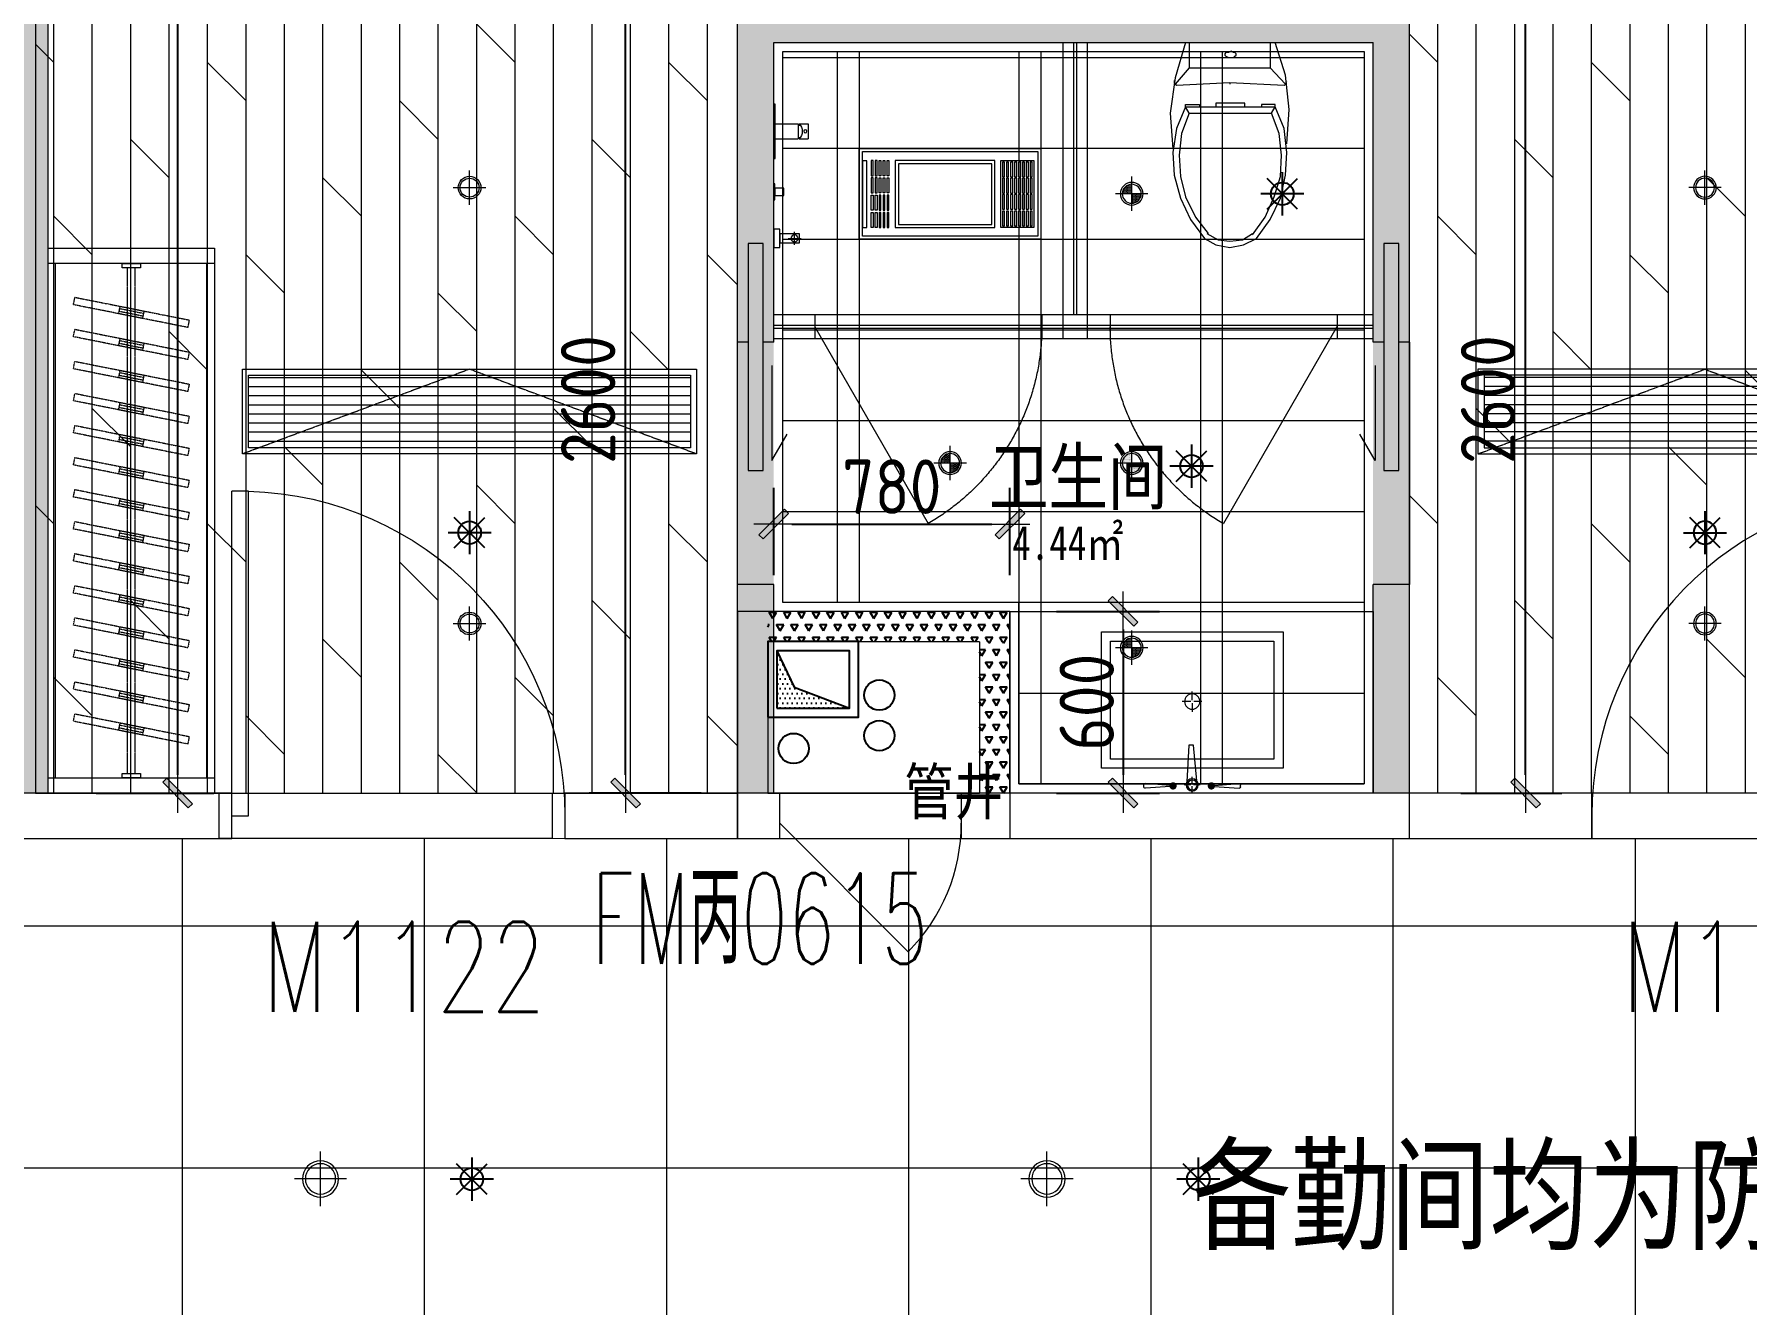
# Model space of a CAD drawing. Header units: millimetres. Extents: x 33621 to 401573, y -91663 to 133135.
# Drawn here: x 247511 to 253169, y -50852 to -46653 of the extents above; entities that cross this region are included whole.
import ezdxf

# ---------------------------------------------------------------- set-up
doc = ezdxf.new("R2010")
doc.units = ezdxf.units.MM
doc.header["$LTSCALE"] = 10
for name, pattern in [('DASH', [0.35, 0.25, -0.1]), ('DOT', [0.2, 0.1, -0.1]), ('DOTE', [2.42, 2, -0.2, 0.02, -0.2]), ('HIDDEN', [0.375, 0.25, -0.125, 0, 0])]:
    doc.linetypes.add(name, pattern=pattern)
doc.layers.get('0').update_dxf_attribs({"color": 253})
doc.layers.get('Defpoints').update_dxf_attribs({"color": 250})
for name, color, linetype in [('DIM_LEAD', 253, 'Continuous'), ('EQUIP_喷头', 253, 'Continuous'), ('HATCH【填充】', 253, 'Continuous'), ('VPIPE-污水', 253, 'Continuous'), ('VPIPE-热给水', 253, 'Continuous'), ('VPIPE-给水', 253, 'Continuous'), ('WINDOW_TEXT', 253, 'Continuous'), ('填充', 253, 'Continuous'), ('洁具', 253, 'Continuous'), ('风道（排气道）', 253, 'Continuous')]:
    doc.layers.add(name, color=color, linetype=linetype)
for name, color, linetype, lineweight in [('DOOR【门】', 253, 'Continuous', 0), ('DS-4BS-FINISH【墙完成线】', 253, 'Continuous', 0), ('FC-FLOOR【地材分格】', 253, 'Continuous', 0), ('FF-Door【门】', 253, 'Continuous', 0), ('FF-FIXT【洁具】', 253, 'Continuous', 0), ('FF-FURN【成品家具】', 253, 'Continuous', 0), ('FF-FURN【成品家私】', 253, 'Continuous', 0), ('MK【门槛线】', 253, 'Continuous', 0), ('RC-FCU【空调设备】', 253, 'Continuous', 0), ('RC-LIGHT【天花灯具】', 253, 'Continuous', 0), ('RC-Modelling【天花造型】', 253, 'Continuous', 0), ('RC-STR【天花细线】', 253, 'Continuous', 0), ('RC-Text【天花文字】', 253, 'Continuous', 0), ('WALL', 253, 'Continuous', 0), ('Wall【墙体】', 253, 'Continuous', 0), ('Wall【新建墙】', 253, 'Continuous', 0), ('WINDOW', 253, 'Continuous', 0), ('新建墙体', 253, 'Continuous', 0)]:
    doc.layers.add(name, color=color, linetype=linetype, lineweight=lineweight)
doc.styles.add('_TCH_WINDOW', font='SIMPLEX', dxfattribs={"bigfont": 'GBCBIG'})
doc.styles.add('CCD_DIM', font='ARCHS.SHX')
doc.styles.add('SUN', font='romans.shx', dxfattribs={"width": 0.8, "bigfont": 'hzdx.shx'})
doc.styles.add('宋体', font='', dxfattribs={"width": 0.7})
doc.styles.add('文字', font='')
doc.styles.get('宋体').set_extended_font_data('SimSun')
doc.styles.get('文字').set_extended_font_data('SimSun')
doc.dimstyles.new('ZL_1：60', dxfattribs={"dimscale": 60, "dimtxt": 3, "dimasz": 1, "dimexe": 2, "dimexo": 2, "dimgap": 0.5, "dimtad": 1, "dimdec": 0, "dimrnd": 5, "dimdsep": 46, "dimtxsty": 'CCD_DIM', "dimblk": 'WS-cj', "dimblk1": 'WS-cj', "dimblk2": 'WS-cj', "dimcen": 0, "dimclrd": 44, "dimclre": 44, "dimclrt": 2, "dimadec": 0, "dimazin": 0, "dimtfac": 1, "dimtdec": 0, "dimtix": 1, "dimtofl": 0, "dimtmove": 2, "dimatfit": 3, "dimldrblk": 'hl_arrow2', "dimfxl": 6, "dimfxlon": 1, "dimarcsym": 0})
pattern_1 = [(60, (6829392.59, 347610.797), (-23.81249995, 41.24445983), [23.8125, -23.8125]), (120, (6829392.59, 347610.797), (-47.62499995, 3e-08), [23.8125, -23.8125]), (0, (6829380.686, 347631.42), (23.8125, 41.2444598), [23.8125, -23.8125])]
pattern_2 = [(90, (121337.73, -101356.96), (-127, 8e-15), []), (135, (121337.73, -101356.96), (-253.9998, -253.9998), [179.6051, -359.2102])]

# ---------------------------------------------------------------- blocks, each defined once
blk = doc.blocks.new('ZL_0317145799')
at = {"layer": 'RC-FCU【空调设备】'}
h = blk.add_hatch(dxfattribs=at)
h.set_pattern_fill('_USER', color=8, scale=30, pattern_type=0)
h.set_pattern_definition([(0, (-5926276.942, -1197962.362), (0, 30), [])])
h.paths.add_polyline_path([(730, -260), (730, -20), (-730, -20), (-730, -260)])
blk.add_lwpolyline([(-750, -280), (-750, 0), (750, 0), (750, -280)], close=True, dxfattribs=at)
at = {"layer": 'RC-FCU【空调设备】', "color": 8, "linetype": 'DASH'}
blk.add_lwpolyline([(-750, 0), (0, -280), (750, 0)], dxfattribs=at)
at = {"layer": 'RC-FCU【空调设备】', "color": 8}
blk.add_lwpolyline([(-730, -260), (-730, -20), (730, -20), (730, -260)], close=True, dxfattribs=at)
blk = doc.blocks.new('圆形筒灯')
at = {"color": 251, "linetype": 'DOTE', "ltscale": 43.504693}
blk.add_line((0, 90.6), (0, -90.6), dxfattribs=at)
at = {"color": 251, "linetype": 'DOTE', "ltscale": 41.297046}
blk.add_line((86, 0), (-86, 0), dxfattribs=at)
blk.add_ellipse((0, 0), major_axis=(-42.4, 42.4), ratio=1, start_param=2.355868237233172, end_param=8.639053544412757)
at = {"color": 251}
blk.add_ellipse((0, 0), major_axis=(35.4, 35.4), ratio=1, start_param=5.49871431692557, end_param=11.78189962410516, dxfattribs=at)
blk = doc.blocks.new('ZL_0603130899')
at = {"layer": 'RC-Modelling【天花造型】'}
blk.add_lwpolyline([(-163.7, -7150), (936.3, -7150), (936.3, -7000), (-163.7, -7000)], close=True, dxfattribs=at)
at = {"layer": 'RC-FCU【空调设备】', "xscale": -1, "rotation": 180}
blk.add_blockref('ZL_0317145799', (210, -5879.7), dxfattribs=at)
at = {"layer": 'RC-LIGHT【天花灯具】', "xscale": -0.625, "yscale": 0.625, "zscale": 0.625, "rotation": 180}
for p in [(210, -4999.7), (210, -6439.9)]:
    blk.add_blockref('圆形筒灯', p, dxfattribs=at)
blk = doc.blocks.new('ZL_0603131599')
at = {"layer": 'RC-Modelling【天花造型】'}
blk.add_lwpolyline([(-15.8, -6100), (-1115.7, -6100), (-1115.7, -5950), (-15.8, -5950)], close=True, dxfattribs=at)
at = {"layer": 'RC-FCU【空调设备】', "rotation": 180}
blk.add_blockref('ZL_0317145799', (-288.1, -4829.7), dxfattribs=at)
at = {"layer": 'RC-LIGHT【天花灯具】', "xscale": 0.625, "yscale": 0.625, "zscale": 0.625, "rotation": 180}
for p in [(-288.1, -3949.7), (-288.1, -5389.9)]:
    blk.add_blockref('圆形筒灯', p, dxfattribs=at)
blk = doc.blocks.new('$DorLib2D$00000001')
for p, q in [((0.45, 0.975), (0.5, 0.975)), ((0.45, 0), (0.45, 0.975)), ((0.5, 0), (0.5, 0.975)), ((0.5, 0), (0.45, 0))]:
    blk.add_line(p, q)
at = {"lineweight": 13}
blk.add_arc((0.475, 0), 0.975, 91.4693, 180, dxfattribs=at)
blk = doc.blocks.new('海龙0513102899', base_point=(-3246.3, 722.8))
for points in [[(-3521.3, 2472.8), (-3521.3, 2522.8), (-2971.3, 2522.8), (-2971.3, 2472.8)], [(-3521.3, 722.8), (-3521.3, 2522.8), (-2971.3, 2522.8), (-2971.3, 722.8)], [(-2971.3, 772.8), (-2971.3, 722.8), (-3521.3, 722.8), (-3521.3, 772.8)]]:
    blk.add_lwpolyline(points, close=True)
at = {"color": 8}
for points in [[(-3496.3, 772.8), (-3496.3, 2472.8)], [(-2996.3, 772.8), (-2996.3, 2472.8)]]:
    blk.add_lwpolyline(points, dxfattribs=at)
for points in [[(-3276.3, 2457.8), (-3276.3, 2472.8), (-3216.3, 2472.8), (-3216.3, 2457.8)], [(-3276.3, 2457.8), (-3276.3, 2472.8), (-3216.3, 2472.8), (-3216.3, 2457.8)], [(-3216.3, 787.8), (-3216.3, 772.8), (-3276.3, 772.8), (-3276.3, 787.8)]]:
    blk.add_lwpolyline(points, close=True, dxfattribs=at)
at = {"color": 8, "linetype": 'DASH', "ltscale": 0.006}
for points in [[(-3258.8, 787.8), (-3258.8, 2457.8)], [(-3233.8, 787.8), (-3233.8, 2457.8)]]:
    blk.add_lwpolyline(points, dxfattribs=at)
for points in [[(-3059.9, 2261.2), (-3437.5, 2336.3), (-3432.6, 2360.8), (-3055, 2285.7)], [(-3209.5, 2291), (-3288, 2306.6), (-3283.1, 2331.1), (-3204.6, 2315.5)], [(-3208, 2298.3), (-3286.5, 2313.9), (-3284.5, 2323.7), (-3206.1, 2308.1)], [(-3059.9, 2155.3), (-3437.5, 2230.4), (-3432.6, 2255), (-3055, 2179.8)], [(-3209.5, 2185.1), (-3288, 2200.7), (-3283.1, 2225.2), (-3204.6, 2209.6)], [(-3208, 2192.4), (-3286.5, 2208), (-3284.5, 2217.8), (-3206.1, 2202.2)], [(-3059.9, 2049.4), (-3437.5, 2124.5), (-3432.6, 2149.1), (-3055, 2074)], [(-3209.5, 2079.2), (-3288, 2094.8), (-3283.1, 2119.3), (-3204.6, 2103.7)], [(-3208, 2086.5), (-3286.5, 2102.2), (-3284.5, 2112), (-3206.1, 2096.4)], [(-3059.9, 1943.6), (-3437.5, 2018.7), (-3432.6, 2043.2), (-3055, 1968.1)], [(-3209.5, 1973.3), (-3288, 1988.9), (-3283.1, 2013.4), (-3204.6, 1997.8)], [(-3208, 1980.7), (-3286.5, 1996.3), (-3284.5, 2006.1), (-3206.1, 1990.5)], [(-3059.9, 1837.7), (-3437.5, 1912.8), (-3432.6, 1937.3), (-3055, 1862.2)], [(-3209.5, 1867.4), (-3288, 1883), (-3283.1, 1907.6), (-3204.6, 1891.9)], [(-3208, 1874.8), (-3286.5, 1890.4), (-3284.5, 1900.2), (-3206.1, 1884.6)], [(-3059.9, 1731.8), (-3437.5, 1806.9), (-3432.6, 1831.4), (-3055, 1756.3)], [(-3209.5, 1761.5), (-3288, 1777.2), (-3283.1, 1801.7), (-3204.6, 1786.1)], [(-3208, 1768.9), (-3286.5, 1784.5), (-3284.5, 1794.3), (-3206.1, 1778.7)], [(-3059.9, 1625.9), (-3437.5, 1701), (-3432.6, 1725.5), (-3055, 1650.4)], [(-3209.5, 1655.7), (-3288, 1671.3), (-3283.1, 1695.8), (-3204.6, 1680.2)], [(-3208, 1663), (-3286.5, 1678.6), (-3284.5, 1688.4), (-3206.1, 1672.8)], [(-3059.9, 1520), (-3437.5, 1595.1), (-3432.6, 1619.7), (-3055, 1544.5)], [(-3209.5, 1549.8), (-3288, 1565.4), (-3283.1, 1589.9), (-3204.6, 1574.3)], [(-3208, 1557.1), (-3286.5, 1572.7), (-3284.5, 1582.5), (-3206.1, 1566.9)], [(-3059.9, 1414.1), (-3437.5, 1489.3), (-3432.6, 1513.8), (-3055, 1438.7)], [(-3209.5, 1443.9), (-3288, 1459.5), (-3283.1, 1484), (-3204.6, 1468.4)], [(-3208, 1451.3), (-3286.5, 1466.9), (-3284.5, 1476.7), (-3206.1, 1461.1)], [(-3059.9, 1308.3), (-3437.5, 1383.4), (-3432.6, 1407.9), (-3055, 1332.8)], [(-3209.5, 1338), (-3288, 1353.6), (-3283.1, 1378.1), (-3204.6, 1362.5)], [(-3208, 1345.4), (-3286.5, 1361), (-3284.5, 1370.8), (-3206.1, 1355.2)], [(-3059.9, 1202.4), (-3437.5, 1277.5), (-3432.6, 1302), (-3055, 1226.9)], [(-3209.5, 1232.1), (-3288, 1247.7), (-3283.1, 1272.3), (-3204.6, 1256.7)], [(-3208, 1239.5), (-3286.5, 1255.1), (-3284.5, 1264.9), (-3206.1, 1249.3)], [(-3059.9, 1096.5), (-3437.5, 1171.6), (-3432.6, 1196.1), (-3055, 1121)], [(-3209.5, 1126.2), (-3288, 1141.9), (-3283.1, 1166.4), (-3204.6, 1150.8)], [(-3208, 1133.6), (-3286.5, 1149.2), (-3284.5, 1159), (-3206.1, 1143.4)], [(-3059.9, 990.6), (-3437.5, 1065.7), (-3432.6, 1090.2), (-3055, 1015.1)], [(-3209.5, 1020.4), (-3288, 1036), (-3283.1, 1060.5), (-3204.6, 1044.9)], [(-3208, 1027.7), (-3286.5, 1043.3), (-3284.5, 1053.1), (-3206.1, 1037.5)], [(-3059.9, 884.7), (-3437.5, 959.8), (-3432.6, 984.4), (-3055, 909.3)], [(-3209.5, 914.5), (-3288, 930.1), (-3283.1, 954.6), (-3204.6, 939)], [(-3208, 921.8), (-3286.5, 937.4), (-3284.5, 947.3), (-3206.1, 931.6)]]:
    blk.add_lwpolyline(points, close=True, dxfattribs=at)
blk = doc.blocks.new('WS-cj')
blk.add_hatch(color=2).paths.add_polyline_path([(0.588, 0.818), (-0.818, -0.588), (-0.588, -0.818), (0.818, 0.588)])
at = {"color": 2, "linetype": 'ByBlock', "lineweight": 0}
for p, q in [((-1.1, 0), (0, 0)), ((0, 0), (1.1, 0))]:
    blk.add_line(p, q, dxfattribs=at)
at = {"color": 2}
blk.add_lwpolyline([(0.588, 0.818), (-0.818, -0.588), (-0.588, -0.818), (0.818, 0.588)], close=True, dxfattribs=at)
blk = doc.blocks.new('*D388')
at = {"layer": 'Defpoints', "color": 0, "transparency": 16777216}
for p in [(247595.9, -43310.6), (247595.9, -49160.6), (247984.4, -49160.6)]:
    blk.add_point(p, dxfattribs=at)
at = {"layer": '新建墙体', "color": 44, "lineweight": -2, "transparency": 16777216}
for p, q in [((247715.9, -43310.6), (248104.4, -43310.6)), ((247984.4, -43370.6), (247984.4, -49100.6)), ((247715.9, -49160.6), (248104.4, -49160.6))]:
    blk.add_line(p, q, dxfattribs=at)
at = {"layer": '新建墙体', "color": 44, "lineweight": -2, "transparency": 16777216, "xscale": 60, "yscale": 60, "zscale": 60}
for p, rotation in [((247984.4, -43310.6), 90), ((247984.4, -49160.6), 270)]:
    blk.add_blockref('WS-cj', p, dxfattribs=dict(at, rotation=rotation))
at = {"layer": '新建墙体', "color": 2, "transparency": 16777216, "insert": (247864.4, -46235.6), "char_height": 180, "attachment_point": 5, "rotation": 90, "style": 'CCD_DIM'}
blk.add_mtext('5850', dxfattribs=at)
blk = doc.blocks.new('hl_arrow2')
at = {"color": 2}
blk.add_line((-0.221, 0), (-1, 0), dxfattribs=at)
blk.add_lwpolyline([(-0.221, 0), (-0.861, -0.689), (-0.654, -0.862), (0, 0), (-0.654, 0.862), (-0.861, 0.689)], close=True, dxfattribs=at)
blk = doc.blocks.new('*D412')
at = {"layer": 'Defpoints', "color": 0, "transparency": 16777216}
for p in [(249464.6, -46560.5), (249834.2, -46560.5), (249834.2, -49160.6)]:
    blk.add_point(p, dxfattribs=at)
at = {"layer": '新建墙体', "color": 44, "lineweight": -2, "transparency": 16777216}
for p, q in [((249714.2, -46560.5), (249344.6, -46560.5)), ((249464.6, -49100.6), (249464.6, -46620.5)), ((249714.2, -49160.6), (249344.6, -49160.6))]:
    blk.add_line(p, q, dxfattribs=at)
at = {"layer": '新建墙体', "color": 44, "lineweight": -2, "transparency": 16777216, "xscale": 60, "yscale": 60, "zscale": 60}
for p, rotation in [((249464.6, -46560.5), 90), ((249464.6, -49160.6), 270)]:
    blk.add_blockref('WS-cj', p, dxfattribs=dict(at, rotation=rotation))
at = {"layer": '新建墙体', "color": 2, "transparency": 16777216, "insert": (249340.9, -47860.5), "char_height": 180, "attachment_point": 5, "rotation": 90, "style": 'CCD_DIM'}
blk.add_mtext('2600', dxfattribs=at)
blk = doc.blocks.new('*D414')
at = {"layer": 'Defpoints', "color": 0, "transparency": 16777216}
for p in [(250734.2, -48272.1), (249954.2, -48560.6), (250734.2, -48560.6)]:
    blk.add_point(p, dxfattribs=at)
at = {"layer": '新建墙体', "color": 44, "lineweight": -2, "transparency": 16777216}
for p, q in [((249954.2, -48440.6), (249954.2, -48152.1)), ((250734.2, -48440.6), (250734.2, -48152.1)), ((250014.2, -48272.1), (250674.2, -48272.1))]:
    blk.add_line(p, q, dxfattribs=at)
at = {"layer": '新建墙体', "color": 44, "lineweight": -2, "transparency": 16777216, "xscale": 60, "yscale": 60, "zscale": 60, "rotation": 180}
blk.add_blockref('WS-cj', (249954.2, -48272.1), dxfattribs=at)
at = {"layer": '新建墙体', "color": 44, "lineweight": -2, "transparency": 16777216, "xscale": 60, "yscale": 60, "zscale": 60}
blk.add_blockref('WS-cj', (250734.2, -48272.1), dxfattribs=at)
at = {"layer": '新建墙体', "color": 2, "transparency": 16777216, "insert": (250344.2, -48148.4), "char_height": 180, "attachment_point": 5, "style": 'CCD_DIM'}
blk.add_mtext('780', dxfattribs=at)
blk = doc.blocks.new('*D415')
at = {"layer": 'Defpoints', "color": 0, "transparency": 16777216}
for p in [(250767.9, -48560.6), (250767.9, -49160.6), (251108.2, -49160.6)]:
    blk.add_point(p, dxfattribs=at)
at = {"layer": '新建墙体', "color": 44, "lineweight": -2, "transparency": 16777216}
for p, q in [((250887.9, -48560.6), (251228.2, -48560.6)), ((251108.2, -48620.6), (251108.2, -49100.6)), ((250887.9, -49160.6), (251228.2, -49160.6))]:
    blk.add_line(p, q, dxfattribs=at)
at = {"layer": '新建墙体', "color": 44, "lineweight": -2, "transparency": 16777216, "xscale": 60, "yscale": 60, "zscale": 60}
for p, rotation in [((251108.2, -48560.6), 90), ((251108.2, -49160.6), 270)]:
    blk.add_blockref('WS-cj', p, dxfattribs=dict(at, rotation=rotation))
at = {"layer": '新建墙体', "color": 2, "transparency": 16777216, "insert": (250988.2, -48860.6), "char_height": 180, "attachment_point": 5, "rotation": 90, "style": 'CCD_DIM'}
blk.add_mtext('600', dxfattribs=at)
blk = doc.blocks.new('*D416')
at = {"layer": 'Defpoints', "color": 0, "transparency": 16777216}
for p in [(252103.8, -46560.5), (252437.9, -46560.5), (252103.8, -49160.6)]:
    blk.add_point(p, dxfattribs=at)
at = {"layer": '新建墙体', "color": 44, "lineweight": -2, "transparency": 16777216}
for p, q in [((252223.8, -46560.5), (252557.9, -46560.5)), ((252437.9, -49100.6), (252437.9, -46620.5)), ((252223.8, -49160.6), (252557.9, -49160.6))]:
    blk.add_line(p, q, dxfattribs=at)
at = {"layer": '新建墙体', "color": 44, "lineweight": -2, "transparency": 16777216, "xscale": 60, "yscale": 60, "zscale": 60}
for p, rotation in [((252437.9, -46560.5), 90), ((252437.9, -49160.6), 270)]:
    blk.add_blockref('WS-cj', p, dxfattribs=dict(at, rotation=rotation))
at = {"layer": '新建墙体', "color": 2, "transparency": 16777216, "insert": (252314.2, -47860.5), "char_height": 180, "attachment_point": 5, "rotation": 90, "style": 'CCD_DIM'}
blk.add_mtext('2600', dxfattribs=at)
blk = doc.blocks.new('防雾筒灯')
at = {"ltscale": 30}
h = blk.add_hatch(dxfattribs=at)
h.set_pattern_fill('DOTS', color=251, scale=3)
h.set_pattern_definition([(0, (-62.322, -46.6336), (2.38125, 4.7625), [0, -4.7625])])
edge = h.paths.add_edge_path()
edge.add_ellipse((0, 0), major_axis=(35.4, 35.4), ratio=1, start_angle=315, end_angle=405)
edge.add_line((0, 50), (0, 0))
edge.add_line((0, 0), (50, 0))
edge = h.paths.add_edge_path()
edge.add_line((0, 0), (-50, 0))
edge.add_ellipse((0, 0), major_axis=(35.4, 35.4), ratio=1, start_angle=495, end_angle=225)
edge.add_line((0, -50), (0, 0))
at = {"color": 251, "linetype": 'DOTE', "ltscale": 43.504693}
blk.add_line((0, 90.6), (0, -90.6), dxfattribs=at)
at = {"color": 251, "linetype": 'DOTE', "ltscale": 41.297046}
blk.add_line((86, 0), (-86, 0), dxfattribs=at)
blk.add_ellipse((0, 0), major_axis=(-42.4, 42.4), ratio=1, start_param=2.355868237233172, end_param=8.639053544412757)
at = {"color": 251}
blk.add_ellipse((0, 0), major_axis=(35.4, 35.4), ratio=1, start_param=5.49871431692557, end_param=11.78189962410516, dxfattribs=at)
blk = doc.blocks.new('ERTERT')
at = {"color": 8}
for points in [[(15709.6, 8061.8), (15930.2, 8061.8), (15930.2, 8046.6), (15709.6, 8046.6)], [(15709.5, 8032.6), (15759.4, 8032.6), (15759.4, 8026.5), (15709.5, 8026.5)], [(15709.5, 8019.5), (15759.4, 8019.5), (15759.4, 8013.4), (15709.5, 8013.4)], [(15709.5, 8000.3), (15759.4, 8000.3), (15759.4, 8006.4), (15709.5, 8006.4)], [(15709.5, 7987.2), (15759.4, 7987.2), (15759.4, 7993.3), (15709.5, 7993.3)], [(15709.5, 7974.2), (15759.4, 7974.2), (15759.4, 7980.2), (15709.5, 7980.2)], [(15766.4, 8032.6), (15816.3, 8032.6), (15816.3, 8026.5), (15766.4, 8026.5)], [(15766.4, 8019.5), (15816.3, 8019.5), (15816.3, 8013.4), (15766.4, 8013.4)], [(15766.4, 8000.3), (15816.3, 8000.3), (15816.3, 8006.4), (15766.4, 8006.4)], [(15766.4, 7987.2), (15816.3, 7987.2), (15816.3, 7993.3), (15766.4, 7993.3)], [(15766.4, 7974.2), (15816.3, 7974.2), (15816.3, 7980.2), (15766.4, 7980.2)], [(15873.3, 8032.6), (15823.3, 8032.6), (15823.3, 8026.5), (15873.3, 8026.5)], [(15873.3, 8019.5), (15823.3, 8019.5), (15823.3, 8013.4), (15873.3, 8013.4)], [(15873.3, 8000.3), (15823.3, 8000.3), (15823.3, 8006.4), (15873.3, 8006.4)], [(15873.3, 7987.2), (15823.3, 7987.2), (15823.3, 7993.3), (15873.3, 7993.3)], [(15873.3, 7974.2), (15823.3, 7974.2), (15823.3, 7980.2), (15873.3, 7980.2)], [(15930.2, 8032.6), (15880.3, 8032.6), (15880.3, 8026.5), (15930.2, 8026.5)], [(15930.2, 8019.5), (15880.3, 8019.5), (15880.3, 8013.4), (15930.2, 8013.4)], [(15930.2, 8000.3), (15880.3, 8000.3), (15880.3, 8006.4), (15930.2, 8006.4)], [(15930.2, 7987.2), (15880.3, 7987.2), (15880.3, 7993.3), (15930.2, 7993.3)], [(15930.2, 7974.2), (15880.3, 7974.2), (15880.3, 7980.2), (15930.2, 7980.2)], [(15709.5, 7952.9), (15930.2, 7952.9), (15930.2, 7624.2), (15709.5, 7624.2)], [(15709.5, 7495.6), (15930.2, 7495.6), (15930.2, 7604.2), (15709.5, 7604.2)], [(15714.5, 7599.2), (15763.3, 7599.2), (15763.3, 7592.2), (15714.5, 7592.2)], [(15714.5, 7586), (15763.3, 7586), (15763.3, 7579), (15714.5, 7579)], [(15767.9, 7599.2), (15816.7, 7599.2), (15816.7, 7592.2), (15767.9, 7592.2)], [(15767.9, 7586), (15816.7, 7586), (15816.7, 7579), (15767.9, 7579)], [(15821.2, 7599.2), (15870, 7599.2), (15870, 7592.2), (15821.2, 7592.2)], [(15821.2, 7586), (15870, 7586), (15870, 7579), (15821.2, 7579)], [(15876.4, 7599.2), (15925.2, 7599.2), (15925.2, 7592.2), (15876.4, 7592.2)], [(15876.4, 7586), (15925.2, 7586), (15925.2, 7579), (15876.4, 7579)], [(15714.5, 7572.1), (15763.3, 7572.1), (15763.3, 7565.1), (15714.5, 7565.1)], [(15714.5, 7558.9), (15763.3, 7558.9), (15763.3, 7551.9), (15714.5, 7551.9)], [(15714.5, 7545.5), (15763.3, 7545.5), (15763.3, 7538.5), (15714.5, 7538.5)], [(15714.5, 7532.6), (15763.3, 7532.6), (15763.3, 7525.6), (15714.5, 7525.6)], [(15767.9, 7572.1), (15816.7, 7572.1), (15816.7, 7565.1), (15767.9, 7565.1)], [(15767.9, 7558.9), (15816.7, 7558.9), (15816.7, 7551.9), (15767.9, 7551.9)], [(15767.9, 7545.5), (15816.7, 7545.5), (15816.7, 7538.5), (15767.9, 7538.5)], [(15767.9, 7532.6), (15816.7, 7532.6), (15816.7, 7525.6), (15767.9, 7525.6)], [(15821.2, 7572.1), (15870, 7572.1), (15870, 7565.1), (15821.2, 7565.1)], [(15821.2, 7558.9), (15870, 7558.9), (15870, 7551.9), (15821.2, 7551.9)], [(15821.2, 7545.5), (15870, 7545.5), (15870, 7538.5), (15821.2, 7538.5)], [(15821.2, 7532.6), (15870, 7532.6), (15870, 7525.6), (15821.2, 7525.6)], [(15876.4, 7572.1), (15925.2, 7572.1), (15925.2, 7565.1), (15876.4, 7565.1)], [(15876.4, 7558.9), (15925.2, 7558.9), (15925.2, 7551.9), (15876.4, 7551.9)], [(15876.4, 7545.5), (15925.2, 7545.5), (15925.2, 7538.5), (15876.4, 7538.5)], [(15876.4, 7532.6), (15925.2, 7532.6), (15925.2, 7525.6), (15876.4, 7525.6)], [(15714.5, 7520.4), (15763.3, 7520.4), (15763.3, 7513.4), (15714.5, 7513.4)], [(15714.5, 7507.6), (15763.3, 7507.6), (15763.3, 7500.6), (15714.5, 7500.6)], [(15767.9, 7520.4), (15816.7, 7520.4), (15816.7, 7513.4), (15767.9, 7513.4)], [(15767.9, 7507.6), (15816.7, 7507.6), (15816.7, 7500.6), (15767.9, 7500.6)], [(15821.2, 7520.4), (15870, 7520.4), (15870, 7513.4), (15821.2, 7513.4)], [(15821.2, 7507.6), (15870, 7507.6), (15870, 7500.6), (15821.2, 7500.6)], [(15876.4, 7520.4), (15925.2, 7520.4), (15925.2, 7513.4), (15876.4, 7513.4)], [(15876.4, 7507.6), (15925.2, 7507.6), (15925.2, 7500.6), (15876.4, 7500.6)]]:
    blk.add_lwpolyline(points, close=True, dxfattribs=at)
at = {"color": 250}
blk.add_lwpolyline([(15719.5, 7942.9), (15920.2, 7942.9), (15920.2, 7634.2), (15719.5, 7634.2)], close=True, dxfattribs=at)
at = {"layer": 'RC-LIGHT【天花灯具】'}
for points in [[(15668.9, 7471.8), (15968.9, 7471.8), (15968.9, 8071.8), (15668.9, 8071.8)], [(15678.9, 7481.8), (15958.9, 7481.8), (15958.9, 8061.8), (15678.9, 8061.8)]]:
    blk.add_lwpolyline(points, close=True, dxfattribs=at)
blk = doc.blocks.new('$TwtSys$00000125')
at = {"color": 9}
for p, q in [((0, 0.57), (0, -0.57)), ((0.57, 0), (-0.57, 0)), ((0.403, -0.403), (-0.403, 0.403)), ((-0.403, -0.403), (0.403, 0.403))]:
    blk.add_line(p, q, dxfattribs=at)
at = {"color": 8}
blk.add_circle((0, 0), 0.3, dxfattribs=at)
blk = doc.blocks.new('A$C5D954283')
at = {"color": 0, "linetype": 'Continuous'}
for p, q in [((-159.8, 511.3), (-159.8, 506.3)), ((159.8, 511.3), (159.8, 506.3)), ((-11.2, 374.3), (-17.5, 495.5)), ((15.1, 492.2), (4.8, 374.3)), ((4.8, 374.3), (-11.2, 374.3))]:
    blk.add_line(p, q, dxfattribs=at)
at = {"color": 8}
for p, q in [((0, 532.1), (0, 509.5)), ((-4, 505.5), (-26.2, 505.5)), ((0, 501.5), (0, 478.5)), ((25.8, 505.5), (4, 505.5)), ((-5, 230), (-32.8, 230)), ((0, 235.1), (0, 263.8)), ((32.3, 230), (5, 230)), ((0, 225), (0, 196.3))]:
    blk.add_line(p, q, dxfattribs=at)
at = {"color": 8, "ltscale": 1000, "const_width": 0.448}
blk.add_lwpolyline([(0, 505.7, -1), (0, 505.3, -1)], format="xyb", close=True, dxfattribs=at)
at = {"color": 0, "linetype": 'Continuous'}
blk.add_lwpolyline([(300, 0), (300, 450), (-300, 450), (-300, 0)], close=True, dxfattribs=at)
at = {"color": 8}
blk.add_lwpolyline([(270, 30), (270, 420), (-270, 420), (-270, 30)], close=True, dxfattribs=at)
at = {"color": 8, "const_width": 0.84}
blk.add_lwpolyline([(0.1, 230.5, -1), (0.1, 229.6, -1)], format="xyb", close=True, dxfattribs=at)
at = {"color": 0, "linetype": 'Continuous'}
blk.add_circle((0, 505.5), 20.2, dxfattribs=at)
at = {"color": 8}
for centre, radius in [((0.3, 505.7), 16.3), ((0, 230), 25.2)]:
    blk.add_circle(centre, radius, dxfattribs=at)
at = {"color": 0, "linetype": 'Continuous'}
for centre, start, end in [((-154.8, 511.3), 88.2889, 180), ((154.8, 511.3), 0, 91.7111), ((-154.8, 506.3), 180, 271.7111), ((154.8, 506.3), 268.2889, 0)]:
    blk.add_arc(centre, 5, start, end, dxfattribs=at)
at = {"color": 250, "linetype": 'DOT', "ltscale": 1000}
for points in [[(-57.3, 508.8), (-57.4, 510), (-57.8, 511.1), (-58.3, 512.1), (-59.1, 513), (-60, 513.8), (-61, 514.3), (-62.2, 514.7), (-63.3, 514.8), (-64.5, 514.7), (-65.6, 514.3), (-66.7, 513.8), (-67.6, 513), (-68.3, 512.1), (-68.9, 511.1), (-69.2, 510), (-69.3, 508.8), (-69.2, 507.6), (-68.9, 506.5), (-68.3, 505.5), (-67.6, 504.6), (-66.7, 503.8), (-65.6, 503.3), (-64.5, 502.9), (-63.3, 502.8), (-62.2, 502.9), (-61, 503.3), (-60, 503.8), (-59.1, 504.6), (-58.3, 505.5), (-57.8, 506.5), (-57.4, 507.6)], [(69.3, 508.8), (69.2, 510), (68.9, 511.1), (68.3, 512.1), (67.6, 513), (66.7, 513.8), (65.6, 514.3), (64.5, 514.7), (63.3, 514.8), (62.2, 514.7), (61, 514.3), (60, 513.8), (59.1, 513), (58.3, 512.1), (57.8, 511.1), (57.4, 510), (57.3, 508.8), (57.4, 507.6), (57.8, 506.5), (58.3, 505.5), (59.1, 504.6), (60, 503.8), (61, 503.3), (62.2, 502.9), (63.3, 502.8), (64.5, 502.9), (65.6, 503.3), (66.7, 503.8), (67.6, 504.6), (68.3, 505.5), (68.9, 506.5), (69.2, 507.6)]]:
    blk.add_wipeout(points, dxfattribs=at)
at = {"color": 0, "linetype": 'Continuous'}
for p, q in [((-72.3, 510.3), (-154.7, 516.3)), ((72.3, 510.3), (154.7, 516.3)), ((-72.3, 507.3), (-154.7, 501.3)), ((72.3, 507.3), (154.7, 501.3))]:
    blk.add_line(p, q, dxfattribs=at)
at = {"color": 0, "linetype": 'Continuous', "const_width": 12}
for points in [[(-63.3, 514.8, -1), (-63.3, 502.8, -1)], [(63.3, 514.8, 1), (63.3, 502.8, 1)]]:
    blk.add_lwpolyline(points, format="xyb", close=True, dxfattribs=at)
blk = doc.blocks.new('A$C78EA0098')
at = {"color": 33, "linetype": 'Continuous'}
for p, q in [((47, 353.8), (90, 353.8)), ((68.5, 375.3), (68.5, 332.3))]:
    blk.add_line(p, q, dxfattribs=at)
for p, q in [((5, 25, 0), (81, 25, 0)), ((81, -25, 0), (81, 25, 0)), ((81, 20, 0), (88, 20, 0)), ((84, 25, 0), (114, 25, 0)), ((84, 20, 0), (84, 25, 0)), ((114, -25, 0), (114, 25, 0)), ((5, -25, 0), (81, -25, 0)), ((81, -20, 0), (88, -20, 0)), ((84, -25, 0), (84, -20, 0)), ((84, -25, 0), (114, -25, 0))]:
    blk.add_line(p, q)
for points in [[(0, 383.8), (20, 383.8), (20, 323.8), (0, 323.8)], [(20, 368.8), (85, 368.8), (85, 338.8), (20, 338.8)], [(0, 226), (3, 226), (3, 174), (0, 174)], [(3, 212.5), (33.5, 212.5), (33.5, 187.5), (3, 187.5)], [(0, 90), (5, 90), (5, -90), (0, -90)]]:
    blk.add_lwpolyline(points, close=True)
for centre, radius in [((68.5, 353.8), 11.5), ((104, 0, 0), 5)]:
    blk.add_circle(centre, radius, dxfattribs=at)
blk.add_arc((57.8, 0, 0), 36.3, 316.3972, 43.6028)
blk = doc.blocks.new('ZL_08127082')
at = {"layer": 'FF-FIXT【洁具】'}
for p, q in [((-184.1, -108.8), (-150.6, 0)), ((146.4, 0), (-150.6, 0)), ((-133.9, 0), (-133.9, -83.7)), ((133.9, 0), (133.9, -83.7)), ((146.4, 0), (179.9, -117.1)), ((-20.9, -37.7), (-16.7, -33.5)), ((-20.9, -41.8), (-20.9, -37.7)), ((-16.7, -46), (-20.9, -41.8)), ((-16.7, -33.5), (-12.6, -33.5)), ((-12.6, -50.2), (-16.7, -46)), ((-12.6, -33.5), (-4.2, -29.3)), ((4.2, -50.2), (-12.6, -50.2)), ((-4.2, -29.3), (4.2, -33.5)), ((4.2, -33.5), (12.6, -33.5)), ((12.6, -46), (4.2, -50.2)), ((12.6, -33.5), (16.7, -37.7)), ((16.7, -41.8), (12.6, -46)), ((16.7, -37.7), (16.7, -41.8)), ((-196.6, -221.7), (-184.1, -108.8)), ((-133.9, -83.7), (-184.1, -138.1)), ((133.9, -83.7), (-133.9, -83.7)), ((133.9, -83.7), (179.9, -138.1)), ((-179.9, -142.2), (0, -133.9)), ((0, -133.9), (0, -138.1)), ((0, -133.9), (175.7, -142.2)), ((184.1, -133.9), (175.7, -142.2)), ((179.9, -117.1), (196.6, -234.3)), ((184.1, -125.5), (184.1, -133.9)), ((-188.3, -334.7), (-196.6, -221.7)), ((-179.9, -284.5), (-150.6, -213.4)), ((-150.6, -205), (-104.6, -205)), ((-150.6, -213.4), (-150.6, -205)), ((-138.1, -234.3), (-150.6, -213.4)), ((146.4, -213.4), (-150.6, -213.4)), ((-104.6, -205), (-104.6, -213.4)), ((-50.2, -213.4), (-50.2, -200.8)), ((-50.2, -200.8), (46, -200.8)), ((46, -213.4), (-50.2, -213.4)), ((46, -200.8), (46, -213.4)), ((100.4, -205), (100.4, -213.4)), ((146.4, -205), (100.4, -205)), ((133.9, -234.3), (146.4, -213.4)), ((146.4, -213.4), (146.4, -205)), ((146.4, -213.4), (175.7, -284.5)), ((-163.2, -301.2), (-138.1, -234.3)), ((133.9, -234.3), (-138.1, -234.3)), ((133.9, -234.3), (159, -301.2)), ((196.6, -234.3), (188.3, -351.4)), ((-188.3, -364), (-179.9, -284.5)), ((-171.5, -372.3), (-163.2, -301.2)), ((159, -301.2), (167.3, -372.3)), ((175.7, -284.5), (188.3, -364)), ((-184.1, -439.3), (-188.3, -364)), ((-167.3, -443.4), (-171.5, -372.3)), ((167.3, -372.3), (163.2, -443.4)), ((188.3, -364), (184.1, -439.3)), ((-167.3, -514.6), (-184.1, -439.3)), ((-146.4, -510.4), (-167.3, -443.4)), ((163.2, -443.4), (146.4, -510.4)), ((184.1, -439.3), (163.2, -514.6)), ((-133.9, -585.7), (-167.3, -514.6)), ((-117.1, -577.3), (-146.4, -510.4)), ((146.4, -510.4), (113, -577.3)), ((163.2, -514.6), (129.7, -585.7)), ((-87.9, -648.4), (-133.9, -585.7)), ((-75.3, -635.9), (-117.1, -577.3)), ((113, -577.3), (71.1, -631.7)), ((129.7, -585.7), (83.7, -648.4)), ((-46, -669.4), (-87.9, -648.4)), ((-41.8, -652.6), (-75.3, -631.7)), ((0, -677.7), (-46, -669.4)), ((0, -656.8), (-41.8, -652.6)), ((37.7, -652.6), (0, -656.8)), ((46, -669.4), (0, -677.7)), ((75.3, -631.7), (37.7, -652.6)), ((83.7, -648.4), (46, -669.4))]:
    blk.add_line(p, q, dxfattribs=at)
blk = doc.blocks.new('ZL_08123655')
at = {"layer": 'FF-FIXT【洁具】'}
for p, q in [((-184.1, -138.1), (-188.3, -129.7)), ((-179.9, -142.2), (-184.1, -138.1))]:
    blk.add_line(p, q, dxfattribs=at)
at = {"layer": 'DIM_LEAD'}
blk.add_blockref('ZL_08127082', (0, 0), dxfattribs=at)
blk = doc.blocks.new('DOORBLK101')
at = {"layer": 'FF-Door【门】'}
blk.add_line((-0.5, 0), (0, 0.866), dxfattribs=at)
at = {"layer": 'FF-Door【门】', "color": 8, "linetype": 'HIDDEN', "ltscale": 15}
blk.add_arc((-0.5, 0), 1, 0, 60, dxfattribs=at)
blk = doc.blocks.new('$DorLib2D$00000114')
at = {"color": 0}
blk.add_line((0.5, 0), (-0.2071, 0.7071), dxfattribs=at)
blk.add_arc((0.5, 0), 1, 135, 180, dxfattribs=at)
blk = doc.blocks.new('PQD')
at = {"layer": '填充'}
h = blk.add_hatch(dxfattribs=at)
h.set_pattern_fill('DOTS', color=256, scale=10, style=0)
h.paths.add_polyline_path([(517039.4, 222520.7), (516799.4, 222520.7), (516799.4, 222330.7), (516857.1, 222450.6)])
blk.add_lwpolyline([(516799.4, 222330.7), (516857.1, 222450.6), (517039.4, 222520.7)], dxfattribs=at)
at = {"layer": '风道（排气道）'}
for points in [[(516769.4, 222550.7), (517069.4, 222550.7), (517069.4, 222300.7), (516769.4, 222300.7)], [(516799.4, 222520.7), (517039.4, 222520.7), (517039.4, 222330.7), (516799.4, 222330.7)]]:
    blk.add_lwpolyline(points, close=True, dxfattribs=at)

msp = doc.modelspace()

# ---------------------------------------------------------------- hatches: boundary and pattern name
at = {"layer": 'FC-FLOOR【地材分格】'}
h = msp.add_hatch(dxfattribs=at)
h.set_pattern_fill('_USER', color=256, scale=800, double=1, pattern_type=0)
h.set_pattern_definition([(0, (0, 0), (0, 800), []), (90, (0, 0), (-800, 5e-14), [])])
h.paths.add_polyline_path([(261356.7, -49309.4), (261356.7, -51560.6), (254756.7, -51560.6), (254756.7, -51110.6), (254156.7, -51110.6), (254156.7, -51560.6), (247556.7, -51560.6), (247556.7, -51110.6), (246956.7, -51110.6), (246956.7, -51560.6), (240356.7, -51560.6), (240356.7, -51110.6), (239756.7, -51110.6), (239756.7, -51560.6), (233156.7, -51560.6), (233156.7, -51110.6), (232931.7, -51110.6), (232931.7, -49310.6), (240356.7, -49310.6), (240356.7, -43010.6), (243581.7, -43010.5), (243581.7, -49310.6)])
h = msp.add_hatch(dxfattribs=at)
h.set_pattern_fill('DOLMIT', color=256, scale=20, angle=90, double=1)
h.set_pattern_definition(pattern_2)
h.paths.add_polyline_path([(250782.3, -43010.6), (247556.7, -43010.6), (247556.7, -43311.7), (247515.3, -43311.7), (247515.3, -48710.6), (247515.3, -49160.6), (249834.2, -49160.6), (249834.2, -46560.3), (250781.1, -46560.3)])
h = msp.add_hatch(dxfattribs=at)
h.set_pattern_fill('DOLMIT', color=256, scale=20, angle=90, double=1)
h.set_pattern_definition(pattern_2)
h.paths.add_polyline_path([(250931.1, -43010.6), (254156.7, -43010.6), (254156.7, -43311.7), (254556.7, -43311.7), (254556.7, -48710.6), (254156.7, -48710.6), (254156.7, -49160.6), (252054.2, -49160.6), (252054.2, -46560.3), (250932.3, -46560.3)])
h = msp.add_hatch(dxfattribs=at)
h.set_pattern_fill('_USER', color=256, scale=600, double=1, pattern_type=0)
h.set_pattern_definition([(0, (250764.24, -48530.56), (0, 600), []), (90, (250764.24, -48530.56), (-600, 4e-14), [])])
h.paths.add_polyline_path([(251904.2, -49130.6), (250764.2, -49130.6), (250764.2, -48530.6), (249984.2, -48530.6), (249984.2, -46710.3), (251904.2, -46710.3)])
at = {"layer": 'HATCH【填充】'}
h = msp.add_hatch(dxfattribs=at)
h.set_pattern_fill('TRIANG', color=4, scale=5)
h.set_pattern_definition(pattern_1)
h.paths.add_polyline_path([(247406.7, -43310.6), (247556.7, -43310.6), (247556.7, -49160.6), (247406.7, -49160.6)])
h = msp.add_hatch(dxfattribs=at)
h.set_pattern_fill('TRIANG', color=4, scale=5)
h.set_pattern_definition(pattern_1)
h.paths.add_polyline_path([(249834.2, -46560.3), (252054.2, -46560.3), (252054.2, -49160.6), (251934.2, -49160.6), (251934.2, -46680.3), (249954.2, -46680.3), (249954.2, -49160.6), (249834.2, -49160.6)])
h = msp.add_hatch(dxfattribs=at)
h.set_pattern_fill('TRIANG', color=4, scale=5)
h.set_pattern_definition(pattern_1)
h.paths.add_polyline_path([(249934.2, -48660.6), (249934.2, -48560.6), (250734.2, -48560.6), (250734.2, -48660.6)])
h = msp.add_hatch(dxfattribs=at)
h.set_pattern_fill('TRIANG', color=4, scale=5)
h.set_pattern_definition(pattern_1)
h.paths.add_polyline_path([(250634.2, -48660.6), (250634.2, -49160.6), (250734.2, -49160.6), (250734.2, -48660.6)])
at = {"layer": 'RC-STR【天花细线】'}
h = msp.add_hatch(dxfattribs=at)
h.set_pattern_fill('矩形600X300', color=256, double=1, pattern_type=2)
h.set_pattern_definition([(0, (250836.74, -48530.56), (0, 300), []), (90, (250836.74, -48530.56), (-600, 4e-14), [])])
h.paths.add_polyline_path([(251904.2, -49130.6), (250764.2, -49130.6), (250764.2, -48530.6), (249984.2, -48530.6), (249984.2, -46710.3), (251904.2, -46710.3)])

# ---------------------------------------------------------------- linework, layer by layer
at = {"layer": 'DOOR【门】'}
for points in [[(249869.2, -48094.9), (249919.2, -48094.9), (249919.2, -47344.9), (249869.2, -47344.9)], [(251969.2, -48094.9), (252019.2, -48094.9), (252019.2, -47344.9), (251969.2, -47344.9)]]:
    msp.add_lwpolyline(points, close=True, dxfattribs=at)
for points in [[(249947.8, -47747.8), (249947.8, -48062), (249998.7, -47975)], [(251940.6, -47747.8), (251940.6, -48062), (251889.8, -47975)]]:
    msp.add_lwpolyline(points, dxfattribs=at)
at = {"layer": 'DS-4BS-FINISH【墙完成线】'}
msp.add_lwpolyline([(250782.3, -43010.6), (247556.7, -43010.6), (247556.7, -43311.7), (247515.3, -43311.7), (247515.3, -48710.6), (247515.3, -48710.6), (247515.3, -49160.6), (249834.2, -49160.6), (249834.2, -46560.3), (250781.1, -46560.3)], close=True, dxfattribs=at)
at = {"layer": 'FF-FURN【成品家具】'}
for p, q in [((249834.2, -48471.4), (249834.2, -47671.4)), ((252054.2, -47671.4), (252054.2, -48471.4))]:
    msp.add_line(p, q, dxfattribs=at)
at = {"layer": 'MK【门槛线】', "color": 4}
for p, q in [((250910.7, -47660.3), (250910.7, -46680.3)), ((250990.7, -47660.3), (250990.7, -46680.3)), ((251934.2, -47580.3), (249954.2, -47580.3)), ((250089.6, -47580.3), (250089.6, -47660.3)), ((250839.6, -47580.3), (250839.6, -47660.3)), ((251065.8, -47580.3), (251065.8, -47660.3)), ((251815.8, -47580.3), (251815.8, -47660.3)), ((251934.2, -47660.3), (249954.2, -47660.3))]:
    msp.add_line(p, q, dxfattribs=at)
at = {"layer": 'VPIPE-污水'}
msp.add_circle((250019.7, -49013.5), 50, dxfattribs=at)
at = {"layer": 'VPIPE-热给水'}
msp.add_circle((250302.8, -48837), 50, dxfattribs=at)
at = {"layer": 'VPIPE-给水'}
msp.add_circle((250302.8, -48971), 50, dxfattribs=at)
at = {"layer": 'WALL'}
for p, q in [((249834.2, -48560.6), (249834.2, -49310.6)), ((250734.2, -48560.6), (249834.2, -48560.6)), ((250734.2, -48560.6), (250734.2, -49310.6)), ((250634.2, -48660.6), (249934.2, -48660.6)), ((249934.2, -48660.6), (249934.2, -49160.6)), ((250634.2, -48660.6), (250634.2, -49160.6)), ((249934.2, -49160.6), (250634.2, -49160.6)), ((249834.2, -49310.6), (250734.2, -49310.6))]:
    msp.add_line(p, q, dxfattribs=at)
at = {"layer": 'Wall【墙体】', "color": 9}
for p, q in [((247556.7, -49160.6), (247556.7, -43310.6)), ((248164.2, -49310.6), (248164.2, -49160.6)), ((252656.7, -49160.6), (249261.5, -49160.6)), ((249264.2, -49160.6), (249264.2, -49310.6)), ((251934.2, -49160.6), (249954.2, -49160.6)), ((252656.7, -49310.6), (252656.7, -49160.6)), ((249264.2, -49310.6), (252656.7, -49310.6))]:
    msp.add_line(p, q, dxfattribs=at)
at = {"layer": 'Wall【新建墙】', "color": 4}
for p, q in [((249834.2, -47671.4), (249834.2, -46560.3)), ((252054.2, -47671.4), (252054.2, -46560.3)), ((249954.2, -46680.3), (251934.2, -46680.3)), ((249954.2, -47671.4), (249954.2, -46680.3)), ((251934.2, -47671.4), (251934.2, -46680.3)), ((249869.2, -47671.4), (249834.2, -47671.4)), ((249954.2, -47671.4), (249919.2, -47671.4)), ((251969.2, -47671.4), (251934.2, -47671.4)), ((252054.2, -47671.4), (252019.2, -47671.4)), ((249834.2, -49310.6), (249834.2, -48471.4)), ((249954.2, -48471.4), (249834.2, -48471.4)), ((249954.2, -49160.6), (249954.2, -48471.4)), ((251934.2, -49160.6), (251934.2, -48471.4)), ((252054.2, -48471.4), (251934.2, -48471.4)), ((252054.2, -49310.6), (252054.2, -48471.4)), ((248164.2, -49160.6), (246607.9, -49160.6)), ((245433.3, -49310.6), (248164.2, -49310.6)), ((249834.2, -49310.6), (252054.2, -49310.6))]:
    msp.add_line(p, q, dxfattribs=at)
at = {"layer": 'WINDOW', "linetype": 'Continuous'}
for p, q in [((250945.7, -47580.3), (250945.7, -46680.3)), ((250955.7, -47580.3), (250955.7, -46680.3)), ((251934.2, -47615.3), (249954.2, -47615.3)), ((251934.2, -47625.3), (249954.2, -47625.3))]:
    msp.add_line(p, q, dxfattribs=at)
at = {"layer": 'WINDOW'}
for p, q in [((249973.7, -49160.6), (250573.7, -49160.6)), ((249973.7, -49310.6), (249973.7, -49160.6)), ((250573.7, -49160.6), (250573.7, -49310.6)), ((249973.7, -49310.6), (250573.7, -49310.6))]:
    msp.add_line(p, q, dxfattribs=at)

# ---------------------------------------------------------------- block references
at = {"layer": 'DOOR【门】'}
ref = msp.add_blockref('$DorLib2D$00000001', (248714.2, -49235.6), dxfattribs=dict(at, xscale=-1100, yscale=1100, zscale=-1100))
ref.add_attrib('A', 'M1122', (248264.2, -49883.3), dxfattribs={"layer": 'WINDOW_TEXT', "height": 297.5, "style": '_TCH_WINDOW', "width": 0.705882})
ref = msp.add_blockref('$DorLib2D$00000001', (253206.7, -49235.6), dxfattribs=dict(at, xscale=1100, yscale=1100, zscale=1100))
ref.add_attrib('A', 'M1122', (252756.7, -49883.3), dxfattribs={"layer": 'WINDOW_TEXT', "height": 297.5, "style": '_TCH_WINDOW', "width": 0.705882})
at = {"layer": 'DOOR【门】', "xscale": 600, "yscale": 600, "zscale": -600, "rotation": 180}
msp.add_blockref('$DorLib2D$00000114', (250273.7, -49260.6), dxfattribs=at)
at = {"layer": 'EQUIP_喷头', "xscale": 125, "yscale": 125, "zscale": 125}
for p in [(251634.2, -47180.6), (251334.2, -48080.6), (248949.2, -48300.4), (248956.7, -50436.7), (251356.7, -50436.7)]:
    msp.add_blockref('$TwtSys$00000125', p, dxfattribs=at)
at = {"layer": 'EQUIP_喷头', "xscale": 125, "yscale": -125, "zscale": 125, "rotation": 180}
msp.add_blockref('$TwtSys$00000125', (253030.5, -48300.4), dxfattribs=at)
at = {"layer": 'FF-FIXT【洁具】', "xscale": -1}
msp.add_blockref('ZL_08123655', (251460.5, -46680.3), dxfattribs=at)
at = {"layer": 'FF-FIXT【洁具】', "xscale": -1, "rotation": 180.000000952178}
msp.add_blockref('A$C78EA0098', (249954.2, -46974.2), dxfattribs=at)
at = {"layer": 'FF-FIXT【洁具】', "yscale": 750, "zscale": 750}
for p, xscale, rotation in [((250464.6, -47620.3), -750, 180), ((251439.7, -47620.3), 750, 179.9999999999881)]:
    msp.add_blockref('DOORBLK101', p, dxfattribs=dict(at, xscale=xscale, rotation=rotation))
at = {"layer": 'FF-FURN【成品家私】'}
msp.add_blockref('海龙0513102899', (247831.7, -49160.6), dxfattribs=at)
at = {"layer": 'RC-LIGHT【天花灯具】'}
msp.add_blockref('ZL_0603131599', (249237.3, -43210.6), dxfattribs=at)
at = {"layer": 'RC-LIGHT【天花灯具】', "xscale": -1}
for name, p, rotation in [('ERTERT', (258308.6, -31361.6), 90), ('圆形筒灯', (248456.7, -50435.6), 180), ('圆形筒灯', (250856.7, -50435.6), 180)]:
    msp.add_blockref(name, p, dxfattribs=dict(at, rotation=rotation))
at = {"layer": 'RC-LIGHT【天花灯具】', "xscale": -0.625, "yscale": 0.625, "zscale": 0.625, "rotation": 180}
for p in [(251136.7, -47180.6), (250536.7, -48070.4), (251136.7, -48070.4)]:
    msp.add_blockref('防雾筒灯', p, dxfattribs=at)
at = {"layer": '洁具', "xscale": -1, "rotation": 180}
msp.add_blockref('PQD', (-266835.1, 173640.2), dxfattribs=at)

# ---------------------------------------------------------------- texts
at = {"layer": 'DOOR【门】', "ltscale": 100, "style": 'SUN', "width": 0.6}
msp.add_text('FM丙0615', height=300, dxfattribs=at).set_placement((249351.8, -49725.5, 0))
at = {"layer": 'RC-Text【天花文字】', "width": 0.8}
for s, height, style, p in [('卫生间', 180, '文字', (250665.2, -48205.4)), ('4.44㎡', 112.5, '宋体', (250742, -48390.2)), ('管井', 150, '文字', (250385.3, -49230.9)), ('备勤间均为防烟密闭门,具有自动关闭功能', 300, '文字', (251336, -50637.8))]:
    msp.add_text(s, height=height, dxfattribs=dict(at, style=style)).set_placement(p)

# ---------------------------------------------------------------- dimensions: what is measured, and where the dimension line sits
at = {"layer": '新建墙体'}
for base, p1, p2, picture, middle in [((247984.4, -49160.6), (247595.9, -43310.6), (247595.9, -49160.6), '*D388', (247864.4, -46235.6)), ((249464.6, -46560.5), (249834.2, -49160.6), (249834.2, -46560.5), '*D412', (249340.9, -47860.5)), ((252437.9, -46560.5), (252103.8, -49160.6), (252103.8, -46560.5), '*D416', (252314.2, -47860.5))]:
    dim = msp.add_linear_dim(base=base, p1=p1, p2=p2, angle=90, dimstyle='ZL_1：60', dxfattribs=at)
    dim.commit()
    dim.dimension.update_dxf_attribs({"geometry": picture, "text_midpoint": middle})
dim = msp.add_linear_dim(base=(250734.2, -48272.1), p1=(249954.2, -48560.6), p2=(250734.2, -48560.6), dimstyle='ZL_1：60', dxfattribs=at)
dim.commit()
dim.dimension.update_dxf_attribs({"geometry": '*D414', "text_midpoint": (250344.2, -48148.4)})

# ---------------------------------------------------------------- next in the draw order: block references
at = {"layer": 'FF-FIXT【洁具】', "linetype": 'Continuous', "xscale": -1, "rotation": 180}
msp.add_blockref('A$C5D954283', (251336.5, -48628.4), dxfattribs=at)

# ---------------------------------------------------------------- next in the draw order: linework, layer by layer
at = {"layer": 'DS-4BS-FINISH【墙完成线】'}
msp.add_lwpolyline([(261356.7, -49309.4), (261356.7, -51560.6), (254756.7, -51560.6), (254756.7, -51110.6), (254156.7, -51110.6), (254156.7, -51560.6), (247556.7, -51560.6), (247556.7, -51110.6), (246956.7, -51110.6), (246956.7, -51560.6), (240356.7, -51560.6), (240356.7, -51110.6), (239756.7, -51110.6), (239756.7, -51560.6), (233156.7, -51560.6), (233156.7, -51110.6), (232931.7, -51110.6), (232931.7, -49310.6), (240356.7, -49310.6), (240356.7, -43010.6), (243581.7, -43010.5), (243581.7, -49310.6), (261356.7, -49309.4)], dxfattribs=at)
for points in [[(250931.1, -43010.6), (254156.7, -43010.6), (254156.7, -43311.7), (254556.7, -43311.7), (254556.7, -48710.6), (254156.7, -48710.6), (254156.7, -49160.6), (252054.2, -49160.6), (252054.2, -46560.3), (250932.3, -46560.3)], [(251904.2, -49130.6), (250764.2, -49130.6), (250764.2, -48530.6), (249984.2, -48530.6), (249984.2, -46710.3), (251904.2, -46710.3)], [(251904.2, -49130.6), (250764.2, -49130.6), (250764.2, -48530.6), (249984.2, -48530.6), (249984.2, -46710.3), (251904.2, -46710.3)]]:
    msp.add_lwpolyline(points, close=True, dxfattribs=at)
at = {"layer": 'FF-FIXT【洁具】', "linetype": 'Continuous'}
msp.add_lwpolyline([(251934.2, -49160.6), (250734.2, -49160.6), (250734.2, -48560.6), (251934.2, -48560.6)], close=True, dxfattribs=at)

# ---------------------------------------------------------------- next in the draw order: block references
at = {"layer": 'RC-LIGHT【天花灯具】'}
msp.add_blockref('ZL_0603130899', (252820.5, -42160.6), dxfattribs=at)
at = {"layer": 'RC-LIGHT【天花灯具】', "xscale": -0.625, "yscale": 0.625, "zscale": 0.625, "rotation": 180}
msp.add_blockref('防雾筒灯', (251136.7, -48680.6), dxfattribs=at)

# ---------------------------------------------------------------- next in the draw order: dimensions: what is measured, and where the dimension line sits
at = {"layer": '新建墙体'}
dim = msp.add_linear_dim(base=(251108.2, -49160.6), p1=(250767.9, -48560.6), p2=(250767.9, -49160.6), angle=90, dimstyle='ZL_1：60', dxfattribs=at)
dim.commit()
dim.dimension.update_dxf_attribs({"geometry": '*D415', "text_midpoint": (250988.2, -48860.6)})

doc.saveas('drawing.dxf')
